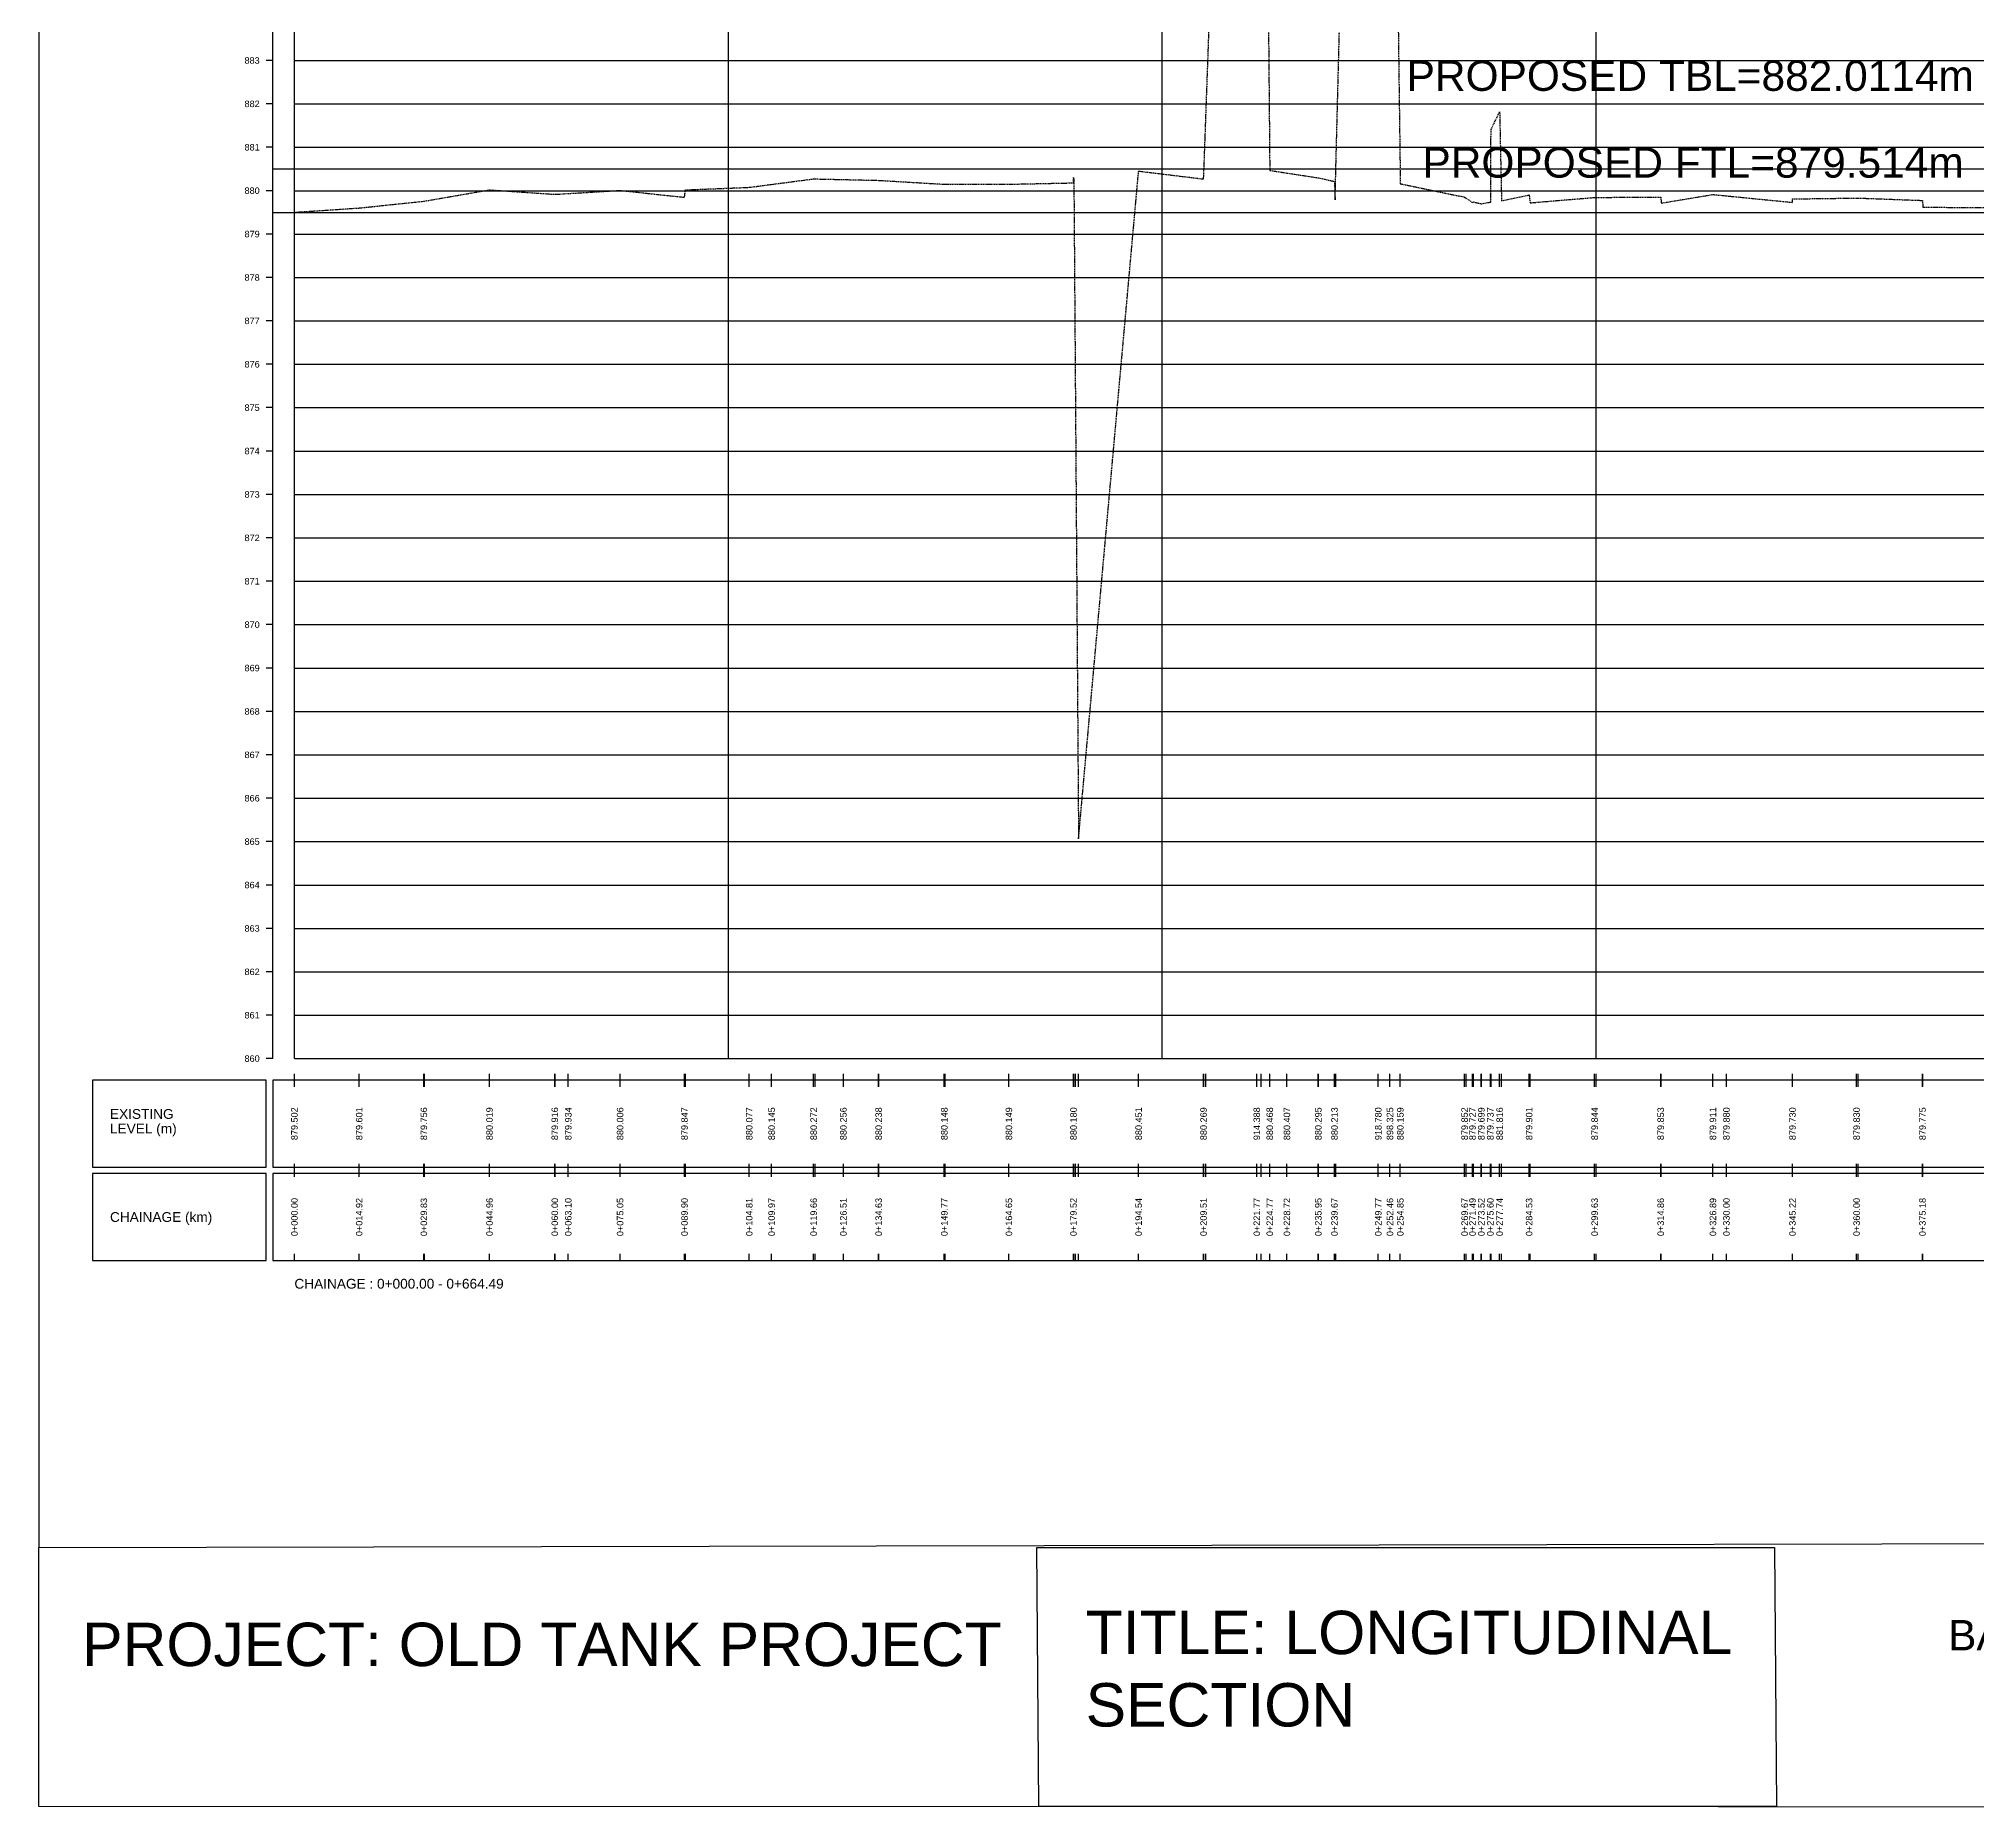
# Model space of a CAD drawing. Header units: millimetres. Extents: x 2640 to 12113, y 6003 to 13668.
# Drawn here: x 8090.2 to 8536.9, y 11377.1 to 11784.6 of the extents above; entities that cross this region are included whole.
import ezdxf
from ezdxf.enums import TextEntityAlignment as Align

# ---------------------------------------------------------------- set-up
doc = ezdxf.new("R2010")
doc.units = ezdxf.units.MM
doc.linetypes.add('HIDDEN', pattern=[0.375, 0.25, -0.125])
for name, color, linetype in [('GL', 3, 'HIDDEN'), ('GRID', 8, 'Continuous'), ('SCALE_LINE', 1, 'Continuous'), ('TitleBox', 7, 'Continuous')]:
    doc.layers.add(name, color=color, linetype=linetype)
doc.styles.get("Standard").update_dxf_attribs({"font": 'arial.ttf'})

msp = doc.modelspace()

# ---------------------------------------------------------------- linework, layer by layer
at = {"color": 1}
msp.add_line((8166.064, 11769.627), (8818.606, 11769.627), dxfattribs=at)
at = {"color": 4}
msp.add_line((8144.117, 11754.627), (8818.625, 11754.627), dxfattribs=at)
at = {"color": 6}
msp.add_line((8144.117, 11744.627), (8818.606, 11744.627), dxfattribs=at)
for points in [[(8090.206, 11436.95), (8862.477, 11438.501), (8862.477, 12183.414), (8090.206, 12181.863)], [(8090.206, 11436.95), (8862.477, 11438.501), (8864.199, 11377.129), (8090.206, 11377.29)], [(8320.206, 11436.95), (8490.206, 11436.95), (8490.683, 11377.29), (8320.683, 11377.29)]]:
    msp.add_lwpolyline(points, close=True)
at = {"layer": 'GL'}
for points in [[(8371.913, 11977.553), (8373.882, 11754.306), (8373.883, 11754.306), (8373.884, 11754.306), (8373.885, 11754.306), (8377.833, 11753.696), (8385.07, 11752.576), (8385.13, 11752.565), (8385.131, 11752.565), (8385.132, 11752.565), (8388.792, 11751.757), (8388.793, 11751.757), (8388.792, 11751.757), (8388.793, 11751.757), (8388.936, 11747.543), (8389.117, 11754.638), (8398.892, 12137.429)], [(8149.117, 11744.65), (8164.041, 11745.637), (8164.042, 11745.637), (8164.042, 11745.637), (8164.063, 11745.64), (8178.944, 11747.19), (8178.95, 11747.191), (8179.117, 11747.221), (8194.073, 11749.816), (8194.074, 11749.816), (8194.075, 11749.816), (8194.08, 11749.816), (8209.117, 11748.791), (8209.17, 11748.787), (8209.17, 11748.787), (8212.222, 11748.97), (8224.167, 11749.686), (8224.168, 11749.686), (8224.172, 11749.686), (8239.015, 11748.099), (8239.117, 11748.905), (8239.231, 11749.807), (8239.232, 11749.807), (8253.927, 11750.397), (8253.93, 11750.397), (8253.932, 11750.397), (8253.935, 11750.397), (8259.09, 11751.075), (8268.774, 11752.346), (8268.774, 11752.346), (8269.117, 11752.338), (8275.623, 11752.192), (8283.751, 11752.005), (8283.755, 11752.005), (8283.759, 11752.005), (8298.888, 11751.106), (8298.888, 11751.106), (8299.117, 11751.106), (8313.768, 11751.115), (8313.771, 11751.089), (8313.775, 11751.089), (8313.778, 11751.089), (8313.781, 11751.116), (8328.641, 11751.423), (8328.679, 11752.657), (8328.679, 11752.657), (8328.679, 11752.657), (8328.721, 11752.255), (8328.74, 11751.807), (8329.117, 11698.481), (8329.813, 11600.295), (8343.66, 11754.136), (8343.662, 11754.136), (8343.664, 11754.136), (8343.67, 11754.137), (8358.622, 11752.319), (8358.678, 11753.057), (8358.678, 11753.057), (8359.117, 11765.317), (8370.89, 12093.508)], [(8401.581, 11932.874), (8403.966, 11751.216), (8403.966, 11751.216), (8403.967, 11751.216), (8403.968, 11751.216), (8418.788, 11748.143), (8419.117, 11747.917), (8420.604, 11746.894), (8420.824, 11747.02), (8422.637, 11746.615), (8422.69, 11746.6), (8424.715, 11746.994), (8424.797, 11747.034), (8424.872, 11763.704), (8426.855, 11767.791), (8427.286, 11747.318), (8433.65, 11748.636), (8433.658, 11748.637), (8433.658, 11748.637), (8433.659, 11748.637), (8433.861, 11746.824), (8448.749, 11748.067), (8448.75, 11748.067), (8448.753, 11748.067), (8449.117, 11748.069), (8463.974, 11748.157), (8463.974, 11748.157), (8464.107, 11746.766), (8476.009, 11748.737), (8476.009, 11748.737), (8476.011, 11748.737), (8479.117, 11748.43), (8494.337, 11746.926), (8494.362, 11747.727), (8494.362, 11747.727), (8509.117, 11747.922), (8509.468, 11747.927), (8509.469, 11747.927), (8509.469, 11747.927), (8509.469, 11747.927), (8509.469, 11747.927), (8509.469, 11747.927), (8509.47, 11747.927), (8524.295, 11747.377), (8524.295, 11747.377), (8524.295, 11747.377), (8524.401, 11745.82), (8539.117, 11745.728)]]:
    msp.add_lwpolyline(points, dxfattribs=at)
at = {"layer": 'GRID'}
for p, q in [((8149.117, 11549.627), (8149.117, 12149.627)), ((8249.117, 11549.627), (8249.117, 12149.627)), ((8349.117, 11549.627), (8349.117, 12149.627)), ((8449.117, 11549.627), (8449.117, 12149.627)), ((8149.117, 11779.627), (8813.606, 11779.627)), ((8149.117, 11769.627), (8813.606, 11769.627)), ((8149.117, 11759.627), (8813.606, 11759.627)), ((8149.117, 11749.627), (8813.606, 11749.627)), ((8149.117, 11739.627), (8813.606, 11739.627)), ((8149.117, 11729.627), (8813.606, 11729.627)), ((8149.117, 11719.627), (8813.606, 11719.627)), ((8149.117, 11709.627), (8813.606, 11709.627)), ((8149.117, 11699.627), (8813.606, 11699.627)), ((8149.117, 11689.627), (8813.606, 11689.627)), ((8149.117, 11679.627), (8813.606, 11679.627)), ((8149.117, 11669.627), (8813.606, 11669.627)), ((8149.117, 11659.627), (8813.606, 11659.627)), ((8149.117, 11649.627), (8813.606, 11649.627)), ((8149.117, 11639.627), (8813.606, 11639.627)), ((8149.117, 11629.627), (8813.606, 11629.627)), ((8149.117, 11619.627), (8813.606, 11619.627)), ((8149.117, 11609.627), (8813.606, 11609.627)), ((8149.117, 11599.627), (8813.606, 11599.627)), ((8149.117, 11589.627), (8813.606, 11589.627)), ((8149.117, 11579.627), (8813.606, 11579.627)), ((8149.117, 11569.627), (8813.606, 11569.627)), ((8149.117, 11559.627), (8813.606, 11559.627)), ((8149.117, 11549.627), (8813.606, 11549.627))]:
    msp.add_line(p, q, dxfattribs=at)
at = {"layer": 'SCALE_LINE'}
for p, q in [((8144.117, 11549.627), (8144.117, 12149.627)), ((8144.117, 11779.627), (8142.617, 11779.627)), ((8144.117, 11769.627), (8142.617, 11769.627)), ((8144.117, 11759.627), (8142.617, 11759.627)), ((8144.117, 11749.627), (8142.617, 11749.627)), ((8144.117, 11739.627), (8142.617, 11739.627)), ((8144.117, 11729.627), (8142.617, 11729.627)), ((8144.117, 11719.627), (8142.617, 11719.627)), ((8144.117, 11709.627), (8142.617, 11709.627)), ((8144.117, 11699.627), (8142.617, 11699.627)), ((8144.117, 11689.627), (8142.617, 11689.627)), ((8144.117, 11679.627), (8142.617, 11679.627)), ((8144.117, 11669.627), (8142.617, 11669.627)), ((8144.117, 11659.627), (8142.617, 11659.627)), ((8144.117, 11649.627), (8142.617, 11649.627)), ((8144.117, 11639.627), (8142.617, 11639.627)), ((8144.117, 11629.627), (8142.617, 11629.627)), ((8144.117, 11619.627), (8142.617, 11619.627)), ((8144.117, 11609.627), (8142.617, 11609.627)), ((8144.117, 11599.627), (8142.617, 11599.627)), ((8144.117, 11589.627), (8142.617, 11589.627)), ((8144.117, 11579.627), (8142.617, 11579.627)), ((8144.117, 11569.627), (8142.617, 11569.627)), ((8144.117, 11559.627), (8142.617, 11559.627)), ((8144.117, 11549.627), (8142.617, 11549.627))]:
    msp.add_line(p, q, dxfattribs=at)
at = {"layer": 'TitleBox'}
for p, q in [((8149.117, 11543.127), (8149.117, 11546.127)), ((8164.041, 11543.127), (8164.041, 11546.127)), ((8164.042, 11543.127), (8164.042, 11546.127)), ((8164.042, 11543.127), (8164.042, 11546.127)), ((8164.063, 11543.127), (8164.063, 11546.127)), ((8178.944, 11543.127), (8178.944, 11546.127)), ((8178.95, 11543.127), (8178.95, 11546.127)), ((8179.117, 11543.127), (8179.117, 11546.127)), ((8194.073, 11543.127), (8194.073, 11546.127)), ((8194.074, 11543.127), (8194.074, 11546.127)), ((8194.075, 11543.127), (8194.075, 11546.127)), ((8194.08, 11543.127), (8194.08, 11546.127)), ((8209.117, 11543.127), (8209.117, 11546.127)), ((8209.17, 11543.127), (8209.17, 11546.127)), ((8209.17, 11543.127), (8209.17, 11546.127)), ((8212.222, 11543.127), (8212.222, 11546.127)), ((8224.167, 11543.127), (8224.167, 11546.127)), ((8224.168, 11543.127), (8224.168, 11546.127)), ((8224.172, 11543.127), (8224.172, 11546.127)), ((8239.015, 11543.127), (8239.015, 11546.127)), ((8239.117, 11543.127), (8239.117, 11546.127)), ((8239.231, 11543.127), (8239.231, 11546.127)), ((8239.232, 11543.127), (8239.232, 11546.127)), ((8253.927, 11543.127), (8253.927, 11546.127)), ((8253.93, 11543.127), (8253.93, 11546.127)), ((8253.932, 11543.127), (8253.932, 11546.127)), ((8253.935, 11543.127), (8253.935, 11546.127)), ((8259.09, 11543.127), (8259.09, 11546.127)), ((8268.774, 11543.127), (8268.774, 11546.127)), ((8268.774, 11543.127), (8268.774, 11546.127)), ((8269.117, 11543.127), (8269.117, 11546.127)), ((8275.623, 11543.127), (8275.623, 11546.127)), ((8283.751, 11543.127), (8283.751, 11546.127)), ((8283.755, 11543.127), (8283.755, 11546.127)), ((8283.759, 11543.127), (8283.759, 11546.127)), ((8298.888, 11543.127), (8298.888, 11546.127)), ((8298.888, 11543.127), (8298.888, 11546.127)), ((8299.117, 11543.127), (8299.117, 11546.127)), ((8313.768, 11543.127), (8313.768, 11546.127)), ((8313.771, 11543.127), (8313.771, 11546.127)), ((8313.775, 11543.127), (8313.775, 11546.127)), ((8313.778, 11543.127), (8313.778, 11546.127)), ((8313.781, 11543.127), (8313.781, 11546.127)), ((8328.641, 11543.127), (8328.641, 11546.127)), ((8328.679, 11543.127), (8328.679, 11546.127)), ((8328.679, 11543.127), (8328.679, 11546.127)), ((8328.679, 11543.127), (8328.679, 11546.127)), ((8328.721, 11543.127), (8328.721, 11546.127)), ((8328.74, 11543.127), (8328.74, 11546.127)), ((8329.117, 11543.127), (8329.117, 11546.127)), ((8329.813, 11543.127), (8329.813, 11546.127)), ((8343.66, 11543.127), (8343.66, 11546.127)), ((8343.662, 11543.127), (8343.662, 11546.127)), ((8343.664, 11543.127), (8343.664, 11546.127)), ((8343.67, 11543.127), (8343.67, 11546.127)), ((8358.622, 11543.127), (8358.622, 11546.127)), ((8358.678, 11543.127), (8358.678, 11546.127)), ((8358.678, 11543.127), (8358.678, 11546.127)), ((8359.117, 11543.127), (8359.117, 11546.127)), ((8370.89, 11543.127), (8370.89, 11546.127)), ((8370.89, 11543.127), (8370.89, 11546.127)), ((8370.89, 11543.127), (8370.89, 11546.127)), ((8370.89, 11543.127), (8370.89, 11546.127)), ((8370.9, 11543.127), (8370.9, 11546.127)), ((8371.913, 11543.127), (8371.913, 11546.127)), ((8373.882, 11543.127), (8373.882, 11546.127)), ((8373.883, 11543.127), (8373.883, 11546.127)), ((8373.884, 11543.127), (8373.884, 11546.127)), ((8373.885, 11543.127), (8373.885, 11546.127)), ((8377.833, 11543.127), (8377.833, 11546.127)), ((8385.07, 11543.127), (8385.07, 11546.127)), ((8385.13, 11543.127), (8385.13, 11546.127)), ((8385.131, 11543.127), (8385.131, 11546.127)), ((8385.132, 11543.127), (8385.132, 11546.127)), ((8388.792, 11543.127), (8388.792, 11546.127)), ((8388.792, 11543.127), (8388.792, 11546.127)), ((8388.793, 11543.127), (8388.793, 11546.127)), ((8388.793, 11543.127), (8388.793, 11546.127)), ((8388.936, 11543.127), (8388.936, 11546.127)), ((8389.117, 11543.127), (8389.117, 11546.127)), ((8398.892, 11543.127), (8398.892, 11546.127)), ((8398.893, 11543.127), (8398.893, 11546.127)), ((8398.894, 11543.127), (8398.894, 11546.127)), ((8398.894, 11543.127), (8398.894, 11546.127)), ((8398.894, 11543.127), (8398.894, 11546.127)), ((8401.581, 11543.127), (8401.581, 11546.127)), ((8403.966, 11543.127), (8403.966, 11546.127)), ((8403.966, 11543.127), (8403.966, 11546.127)), ((8403.967, 11543.127), (8403.967, 11546.127)), ((8403.968, 11543.127), (8403.968, 11546.127)), ((8418.788, 11543.127), (8418.788, 11546.127)), ((8419.117, 11543.127), (8419.117, 11546.127)), ((8420.604, 11543.127), (8420.604, 11546.127)), ((8420.824, 11543.127), (8420.824, 11546.127)), ((8422.637, 11543.127), (8422.637, 11546.127)), ((8422.69, 11543.127), (8422.69, 11546.127)), ((8424.715, 11543.127), (8424.715, 11546.127)), ((8424.797, 11543.127), (8424.797, 11546.127)), ((8424.872, 11543.127), (8424.872, 11546.127)), ((8426.855, 11543.127), (8426.855, 11546.127)), ((8427.286, 11543.127), (8427.286, 11546.127)), ((8433.65, 11543.127), (8433.65, 11546.127)), ((8433.658, 11543.127), (8433.658, 11546.127)), ((8433.658, 11543.127), (8433.658, 11546.127)), ((8433.659, 11543.127), (8433.659, 11546.127)), ((8433.861, 11543.127), (8433.861, 11546.127)), ((8448.749, 11543.127), (8448.749, 11546.127)), ((8448.75, 11543.127), (8448.75, 11546.127)), ((8448.753, 11543.127), (8448.753, 11546.127)), ((8449.117, 11543.127), (8449.117, 11546.127)), ((8463.974, 11543.127), (8463.974, 11546.127)), ((8463.974, 11543.127), (8463.974, 11546.127)), ((8464.107, 11543.127), (8464.107, 11546.127)), ((8476.009, 11543.127), (8476.009, 11546.127)), ((8476.009, 11543.127), (8476.009, 11546.127)), ((8476.011, 11543.127), (8476.011, 11546.127)), ((8479.117, 11543.127), (8479.117, 11546.127)), ((8494.337, 11543.127), (8494.337, 11546.127)), ((8494.362, 11543.127), (8494.362, 11546.127)), ((8494.362, 11543.127), (8494.362, 11546.127)), ((8509.117, 11543.127), (8509.117, 11546.127)), ((8509.468, 11543.127), (8509.468, 11546.127)), ((8509.469, 11543.127), (8509.469, 11546.127)), ((8509.469, 11543.127), (8509.469, 11546.127)), ((8509.469, 11543.127), (8509.469, 11546.127)), ((8509.469, 11543.127), (8509.469, 11546.127)), ((8509.469, 11543.127), (8509.469, 11546.127)), ((8509.47, 11543.127), (8509.47, 11546.127)), ((8524.295, 11543.127), (8524.295, 11546.127)), ((8524.295, 11543.127), (8524.295, 11546.127)), ((8524.295, 11543.127), (8524.295, 11546.127)), ((8524.401, 11543.127), (8524.401, 11546.127)), ((8149.117, 11522.377), (8149.117, 11525.377)), ((8164.041, 11522.377), (8164.041, 11525.377)), ((8164.042, 11522.377), (8164.042, 11525.377)), ((8164.042, 11522.377), (8164.042, 11525.377)), ((8164.063, 11522.377), (8164.063, 11525.377)), ((8178.944, 11522.377), (8178.944, 11525.377)), ((8178.95, 11522.377), (8178.95, 11525.377)), ((8179.117, 11522.377), (8179.117, 11525.377)), ((8194.073, 11522.377), (8194.073, 11525.377)), ((8194.074, 11522.377), (8194.074, 11525.377)), ((8194.075, 11522.377), (8194.075, 11525.377)), ((8194.08, 11522.377), (8194.08, 11525.377)), ((8209.117, 11522.377), (8209.117, 11525.377)), ((8209.17, 11522.377), (8209.17, 11525.377)), ((8209.17, 11522.377), (8209.17, 11525.377)), ((8212.222, 11522.377), (8212.222, 11525.377)), ((8224.167, 11522.377), (8224.167, 11525.377)), ((8224.168, 11522.377), (8224.168, 11525.377)), ((8224.172, 11522.377), (8224.172, 11525.377)), ((8239.015, 11522.377), (8239.015, 11525.377)), ((8239.117, 11522.377), (8239.117, 11525.377)), ((8239.231, 11522.377), (8239.231, 11525.377)), ((8239.232, 11522.377), (8239.232, 11525.377)), ((8253.927, 11522.377), (8253.927, 11525.377)), ((8253.93, 11522.377), (8253.93, 11525.377)), ((8253.932, 11522.377), (8253.932, 11525.377)), ((8253.935, 11522.377), (8253.935, 11525.377)), ((8259.09, 11522.377), (8259.09, 11525.377)), ((8268.774, 11522.377), (8268.774, 11525.377)), ((8268.774, 11522.377), (8268.774, 11525.377)), ((8269.117, 11522.377), (8269.117, 11525.377)), ((8275.623, 11522.377), (8275.623, 11525.377)), ((8283.751, 11522.377), (8283.751, 11525.377)), ((8283.755, 11522.377), (8283.755, 11525.377)), ((8283.759, 11522.377), (8283.759, 11525.377)), ((8298.888, 11522.377), (8298.888, 11525.377)), ((8298.888, 11522.377), (8298.888, 11525.377)), ((8299.117, 11522.377), (8299.117, 11525.377)), ((8313.768, 11522.377), (8313.768, 11525.377)), ((8313.771, 11522.377), (8313.771, 11525.377)), ((8313.775, 11522.377), (8313.775, 11525.377)), ((8313.778, 11522.377), (8313.778, 11525.377)), ((8313.781, 11522.377), (8313.781, 11525.377)), ((8328.641, 11522.377), (8328.641, 11525.377)), ((8328.679, 11522.377), (8328.679, 11525.377)), ((8328.679, 11522.377), (8328.679, 11525.377)), ((8328.679, 11522.377), (8328.679, 11525.377)), ((8328.721, 11522.377), (8328.721, 11525.377)), ((8328.74, 11522.377), (8328.74, 11525.377)), ((8329.117, 11522.377), (8329.117, 11525.377)), ((8329.813, 11522.377), (8329.813, 11525.377)), ((8343.66, 11522.377), (8343.66, 11525.377)), ((8343.662, 11522.377), (8343.662, 11525.377)), ((8343.664, 11522.377), (8343.664, 11525.377)), ((8343.67, 11522.377), (8343.67, 11525.377)), ((8358.622, 11522.377), (8358.622, 11525.377)), ((8358.678, 11522.377), (8358.678, 11525.377)), ((8358.678, 11522.377), (8358.678, 11525.377)), ((8359.117, 11522.377), (8359.117, 11525.377)), ((8370.89, 11522.377), (8370.89, 11525.377)), ((8370.89, 11522.377), (8370.89, 11525.377)), ((8370.89, 11522.377), (8370.89, 11525.377)), ((8370.89, 11522.377), (8370.89, 11525.377)), ((8370.9, 11522.377), (8370.9, 11525.377)), ((8371.913, 11522.377), (8371.913, 11525.377)), ((8373.882, 11522.377), (8373.882, 11525.377)), ((8373.883, 11522.377), (8373.883, 11525.377)), ((8373.884, 11522.377), (8373.884, 11525.377)), ((8373.885, 11522.377), (8373.885, 11525.377)), ((8377.833, 11522.377), (8377.833, 11525.377)), ((8385.07, 11522.377), (8385.07, 11525.377)), ((8385.13, 11522.377), (8385.13, 11525.377)), ((8385.131, 11522.377), (8385.131, 11525.377)), ((8385.132, 11522.377), (8385.132, 11525.377)), ((8388.792, 11522.377), (8388.792, 11525.377)), ((8388.792, 11522.377), (8388.792, 11525.377)), ((8388.793, 11522.377), (8388.793, 11525.377)), ((8388.793, 11522.377), (8388.793, 11525.377)), ((8388.936, 11522.377), (8388.936, 11525.377)), ((8389.117, 11522.377), (8389.117, 11525.377)), ((8398.892, 11522.377), (8398.892, 11525.377)), ((8398.893, 11522.377), (8398.893, 11525.377)), ((8398.894, 11522.377), (8398.894, 11525.377)), ((8398.894, 11522.377), (8398.894, 11525.377)), ((8398.894, 11522.377), (8398.894, 11525.377)), ((8401.581, 11522.377), (8401.581, 11525.377)), ((8403.966, 11522.377), (8403.966, 11525.377)), ((8403.966, 11522.377), (8403.966, 11525.377)), ((8403.967, 11522.377), (8403.967, 11525.377)), ((8403.968, 11522.377), (8403.968, 11525.377)), ((8418.788, 11522.377), (8418.788, 11525.377)), ((8419.117, 11522.377), (8419.117, 11525.377)), ((8420.604, 11522.377), (8420.604, 11525.377)), ((8420.824, 11522.377), (8420.824, 11525.377)), ((8422.637, 11522.377), (8422.637, 11525.377)), ((8422.69, 11522.377), (8422.69, 11525.377)), ((8424.715, 11522.377), (8424.715, 11525.377)), ((8424.797, 11522.377), (8424.797, 11525.377)), ((8424.872, 11522.377), (8424.872, 11525.377)), ((8426.855, 11522.377), (8426.855, 11525.377)), ((8427.286, 11522.377), (8427.286, 11525.377)), ((8433.65, 11522.377), (8433.65, 11525.377)), ((8433.658, 11522.377), (8433.658, 11525.377)), ((8433.658, 11522.377), (8433.658, 11525.377)), ((8433.659, 11522.377), (8433.659, 11525.377)), ((8433.861, 11522.377), (8433.861, 11525.377)), ((8448.749, 11522.377), (8448.749, 11525.377)), ((8448.75, 11522.377), (8448.75, 11525.377)), ((8448.753, 11522.377), (8448.753, 11525.377)), ((8449.117, 11522.377), (8449.117, 11525.377)), ((8463.974, 11522.377), (8463.974, 11525.377)), ((8463.974, 11522.377), (8463.974, 11525.377)), ((8464.107, 11522.377), (8464.107, 11525.377)), ((8476.009, 11522.377), (8476.009, 11525.377)), ((8476.009, 11522.377), (8476.009, 11525.377)), ((8476.011, 11522.377), (8476.011, 11525.377)), ((8479.117, 11522.377), (8479.117, 11525.377)), ((8494.337, 11522.377), (8494.337, 11525.377)), ((8494.362, 11522.377), (8494.362, 11525.377)), ((8494.362, 11522.377), (8494.362, 11525.377)), ((8509.117, 11522.377), (8509.117, 11525.377)), ((8509.468, 11522.377), (8509.468, 11525.377)), ((8509.469, 11522.377), (8509.469, 11525.377)), ((8509.469, 11522.377), (8509.469, 11525.377)), ((8509.469, 11522.377), (8509.469, 11525.377)), ((8509.469, 11522.377), (8509.469, 11525.377)), ((8509.469, 11522.377), (8509.469, 11525.377)), ((8509.47, 11522.377), (8509.47, 11525.377)), ((8524.295, 11522.377), (8524.295, 11525.377)), ((8524.295, 11522.377), (8524.295, 11525.377)), ((8524.295, 11522.377), (8524.295, 11525.377)), ((8524.401, 11522.377), (8524.401, 11525.377)), ((8149.117, 11503.127), (8149.117, 11504.627)), ((8164.041, 11503.127), (8164.041, 11504.627)), ((8164.042, 11503.127), (8164.042, 11504.627)), ((8164.042, 11503.127), (8164.042, 11504.627)), ((8164.063, 11503.127), (8164.063, 11504.627)), ((8178.944, 11503.127), (8178.944, 11504.627)), ((8178.95, 11503.127), (8178.95, 11504.627)), ((8179.117, 11503.127), (8179.117, 11504.627)), ((8194.073, 11503.127), (8194.073, 11504.627)), ((8194.074, 11503.127), (8194.074, 11504.627)), ((8194.075, 11503.127), (8194.075, 11504.627)), ((8194.08, 11503.127), (8194.08, 11504.627)), ((8209.117, 11503.127), (8209.117, 11504.627)), ((8209.17, 11503.127), (8209.17, 11504.627)), ((8209.17, 11503.127), (8209.17, 11504.627)), ((8212.222, 11503.127), (8212.222, 11504.627)), ((8224.167, 11503.127), (8224.167, 11504.627)), ((8224.168, 11503.127), (8224.168, 11504.627)), ((8224.172, 11503.127), (8224.172, 11504.627)), ((8239.015, 11503.127), (8239.015, 11504.627)), ((8239.117, 11503.127), (8239.117, 11504.627)), ((8239.231, 11503.127), (8239.231, 11504.627)), ((8239.232, 11503.127), (8239.232, 11504.627)), ((8253.927, 11503.127), (8253.927, 11504.627)), ((8253.93, 11503.127), (8253.93, 11504.627)), ((8253.932, 11503.127), (8253.932, 11504.627)), ((8253.935, 11503.127), (8253.935, 11504.627)), ((8259.09, 11503.127), (8259.09, 11504.627)), ((8268.774, 11503.127), (8268.774, 11504.627)), ((8268.774, 11503.127), (8268.774, 11504.627)), ((8269.117, 11503.127), (8269.117, 11504.627)), ((8275.623, 11503.127), (8275.623, 11504.627)), ((8283.751, 11503.127), (8283.751, 11504.627)), ((8283.755, 11503.127), (8283.755, 11504.627)), ((8283.759, 11503.127), (8283.759, 11504.627)), ((8298.888, 11503.127), (8298.888, 11504.627)), ((8298.888, 11503.127), (8298.888, 11504.627)), ((8299.117, 11503.127), (8299.117, 11504.627)), ((8313.768, 11503.127), (8313.768, 11504.627)), ((8313.771, 11503.127), (8313.771, 11504.627)), ((8313.775, 11503.127), (8313.775, 11504.627)), ((8313.778, 11503.127), (8313.778, 11504.627)), ((8313.781, 11503.127), (8313.781, 11504.627)), ((8328.641, 11503.127), (8328.641, 11504.627)), ((8328.679, 11503.127), (8328.679, 11504.627)), ((8328.679, 11503.127), (8328.679, 11504.627)), ((8328.679, 11503.127), (8328.679, 11504.627)), ((8328.721, 11503.127), (8328.721, 11504.627)), ((8328.74, 11503.127), (8328.74, 11504.627)), ((8329.117, 11503.127), (8329.117, 11504.627)), ((8329.813, 11503.127), (8329.813, 11504.627)), ((8343.66, 11503.127), (8343.66, 11504.627)), ((8343.662, 11503.127), (8343.662, 11504.627)), ((8343.664, 11503.127), (8343.664, 11504.627)), ((8343.67, 11503.127), (8343.67, 11504.627)), ((8358.622, 11503.127), (8358.622, 11504.627)), ((8358.678, 11503.127), (8358.678, 11504.627)), ((8358.678, 11503.127), (8358.678, 11504.627)), ((8359.117, 11503.127), (8359.117, 11504.627)), ((8370.89, 11503.127), (8370.89, 11504.627)), ((8370.89, 11503.127), (8370.89, 11504.627)), ((8370.89, 11503.127), (8370.89, 11504.627)), ((8370.89, 11503.127), (8370.89, 11504.627)), ((8370.9, 11503.127), (8370.9, 11504.627)), ((8371.913, 11503.127), (8371.913, 11504.627)), ((8373.882, 11503.127), (8373.882, 11504.627)), ((8373.883, 11503.127), (8373.883, 11504.627)), ((8373.884, 11503.127), (8373.884, 11504.627)), ((8373.885, 11503.127), (8373.885, 11504.627)), ((8377.833, 11503.127), (8377.833, 11504.627)), ((8385.07, 11503.127), (8385.07, 11504.627)), ((8385.13, 11503.127), (8385.13, 11504.627)), ((8385.131, 11503.127), (8385.131, 11504.627)), ((8385.132, 11503.127), (8385.132, 11504.627)), ((8388.792, 11503.127), (8388.792, 11504.627)), ((8388.792, 11503.127), (8388.792, 11504.627)), ((8388.793, 11503.127), (8388.793, 11504.627)), ((8388.793, 11503.127), (8388.793, 11504.627)), ((8388.936, 11503.127), (8388.936, 11504.627)), ((8389.117, 11503.127), (8389.117, 11504.627)), ((8398.892, 11503.127), (8398.892, 11504.627)), ((8398.893, 11503.127), (8398.893, 11504.627)), ((8398.894, 11503.127), (8398.894, 11504.627)), ((8398.894, 11503.127), (8398.894, 11504.627)), ((8398.894, 11503.127), (8398.894, 11504.627)), ((8401.581, 11503.127), (8401.581, 11504.627)), ((8403.966, 11503.127), (8403.966, 11504.627)), ((8403.966, 11503.127), (8403.966, 11504.627)), ((8403.967, 11503.127), (8403.967, 11504.627)), ((8403.968, 11503.127), (8403.968, 11504.627)), ((8418.788, 11503.127), (8418.788, 11504.627)), ((8419.117, 11503.127), (8419.117, 11504.627)), ((8420.604, 11503.127), (8420.604, 11504.627)), ((8420.824, 11503.127), (8420.824, 11504.627)), ((8422.637, 11503.127), (8422.637, 11504.627)), ((8422.69, 11503.127), (8422.69, 11504.627)), ((8424.715, 11503.127), (8424.715, 11504.627)), ((8424.797, 11503.127), (8424.797, 11504.627)), ((8424.872, 11503.127), (8424.872, 11504.627)), ((8426.855, 11503.127), (8426.855, 11504.627)), ((8427.286, 11503.127), (8427.286, 11504.627)), ((8433.65, 11503.127), (8433.65, 11504.627)), ((8433.658, 11503.127), (8433.658, 11504.627)), ((8433.658, 11503.127), (8433.658, 11504.627)), ((8433.659, 11503.127), (8433.659, 11504.627)), ((8433.861, 11503.127), (8433.861, 11504.627)), ((8448.749, 11503.127), (8448.749, 11504.627)), ((8448.75, 11503.127), (8448.75, 11504.627)), ((8448.753, 11503.127), (8448.753, 11504.627)), ((8449.117, 11503.127), (8449.117, 11504.627)), ((8463.974, 11503.127), (8463.974, 11504.627)), ((8463.974, 11503.127), (8463.974, 11504.627)), ((8464.107, 11503.127), (8464.107, 11504.627)), ((8476.009, 11503.127), (8476.009, 11504.627)), ((8476.009, 11503.127), (8476.009, 11504.627)), ((8476.011, 11503.127), (8476.011, 11504.627)), ((8479.117, 11503.127), (8479.117, 11504.627)), ((8494.337, 11503.127), (8494.337, 11504.627)), ((8494.362, 11503.127), (8494.362, 11504.627)), ((8494.362, 11503.127), (8494.362, 11504.627)), ((8509.117, 11503.127), (8509.117, 11504.627)), ((8509.468, 11503.127), (8509.468, 11504.627)), ((8509.469, 11503.127), (8509.469, 11504.627)), ((8509.469, 11503.127), (8509.469, 11504.627)), ((8509.469, 11503.127), (8509.469, 11504.627)), ((8509.469, 11503.127), (8509.469, 11504.627)), ((8509.469, 11503.127), (8509.469, 11504.627)), ((8509.47, 11503.127), (8509.47, 11504.627)), ((8524.295, 11503.127), (8524.295, 11504.627)), ((8524.295, 11503.127), (8524.295, 11504.627)), ((8524.295, 11503.127), (8524.295, 11504.627)), ((8524.401, 11503.127), (8524.401, 11504.627))]:
    msp.add_line(p, q, dxfattribs=at)
for points in [[(8102.617, 11544.627), (8102.617, 11524.627), (8142.617, 11524.627), (8142.617, 11544.627)], [(8144.117, 11544.627), (8144.117, 11524.627), (8818.606, 11524.627), (8818.606, 11544.627)], [(8102.617, 11523.127), (8102.617, 11503.127), (8142.617, 11503.127), (8142.617, 11523.127)], [(8144.117, 11523.127), (8144.117, 11503.127), (8818.606, 11503.127), (8818.606, 11523.127)]]:
    msp.add_lwpolyline(points, close=True, dxfattribs=at)

# ---------------------------------------------------------------- texts
for s, p in [('883', (8141.117, 11779.627)), ('882', (8141.117, 11769.627)), ('881', (8141.117, 11759.627)), ('880', (8141.117, 11749.627)), ('879', (8141.117, 11739.627)), ('878', (8141.117, 11729.627)), ('877', (8141.117, 11719.627)), ('876', (8141.117, 11709.627)), ('875', (8141.117, 11699.627)), ('874', (8141.117, 11689.627)), ('873', (8141.117, 11679.627)), ('872', (8141.117, 11669.627)), ('871', (8141.117, 11659.627)), ('870', (8141.117, 11649.627)), ('869', (8141.117, 11639.627)), ('868', (8141.117, 11629.627)), ('867', (8141.117, 11619.627)), ('866', (8141.117, 11609.627)), ('865', (8141.117, 11599.627)), ('864', (8141.117, 11589.627)), ('863', (8141.117, 11579.627)), ('862', (8141.117, 11569.627)), ('861', (8141.117, 11559.627)), ('860', (8141.117, 11549.627))]:
    msp.add_text(s, height=1.5).set_placement(p, align=Align.MIDDLE_RIGHT)
at = {"color": 1, "insert": (8536.129, 11779.627), "char_height": 7, "attachment_point": 3}
msp.add_mtext_dynamic_manual_height_columns('PROPOSED TBL=882.0114m', width=137.55926, gutter_width=20, heights=[0], dxfattribs=at)
at = {"color": 6, "insert": (8533.793, 11759.627), "char_height": 7, "attachment_point": 3}
msp.add_mtext_dynamic_manual_height_columns('PROPOSED FTL=879.514m', width=183.1344, gutter_width=20, heights=[0], dxfattribs=at)
at = {"attachment_point": 1}
for s, insert, char_height in [('TITLE: LONGITUDINAL\\PSECTION', (8331.464, 11422.4), 10), ('PROJECT: OLD TANK PROJECT', (8100.206, 11419.651), 10), ('BATCH : B31', (8530.206, 11420.272), 7)]:
    msp.add_mtext_dynamic_manual_height_columns(s, width=240, gutter_width=500, heights=[0], dxfattribs=dict(at, insert=insert, char_height=char_height))
at = {"layer": 'TitleBox'}
for s, p in [('EXISTING', (8106.617, 11536.877)), ('LEVEL (m)', (8106.617, 11533.502)), ('CHAINAGE (km)', (8106.617, 11513.127))]:
    msp.add_text(s, height=2.25, dxfattribs=at).set_placement(p, align=Align.MIDDLE_LEFT)
for s, p in [('879.502', (8149.117, 11534.627)), ('879.601', (8164.041, 11534.627)), ('879.756', (8178.944, 11534.627)), ('880.019', (8194.073, 11534.627)), ('879.916', (8209.117, 11534.627)), ('879.934', (8212.222, 11534.627)), ('880.006', (8224.167, 11534.627)), ('879.847', (8239.015, 11534.627)), ('880.077', (8253.927, 11534.627)), ('880.145', (8259.09, 11534.627)), ('880.272', (8268.774, 11534.627)), ('880.256', (8275.623, 11534.627)), ('880.238', (8283.751, 11534.627)), ('880.148', (8298.888, 11534.627)), ('880.149', (8313.768, 11534.627)), ('880.180', (8328.641, 11534.627)), ('880.451', (8343.66, 11534.627)), ('880.269', (8358.622, 11534.627)), ('914.388', (8370.89, 11534.627)), ('880.468', (8373.882, 11534.627)), ('880.407', (8377.833, 11534.627)), ('880.295', (8385.07, 11534.627)), ('880.213', (8388.792, 11534.627)), ('918.780', (8398.892, 11534.627)), ('898.325', (8401.581, 11534.627)), ('880.159', (8403.966, 11534.627)), ('879.852', (8418.788, 11534.627)), ('879.727', (8420.604, 11534.627)), ('879.699', (8422.637, 11534.627)), ('879.737', (8424.715, 11534.627)), ('881.816', (8426.855, 11534.627)), ('879.901', (8433.65, 11534.627)), ('879.844', (8448.749, 11534.627)), ('879.853', (8463.974, 11534.627)), ('879.911', (8476.009, 11534.627)), ('879.880', (8479.117, 11534.627)), ('879.730', (8494.337, 11534.627)), ('879.830', (8509.117, 11534.627)), ('879.775', (8524.295, 11534.627)), ('0+000.00', (8149.117, 11513.127)), ('0+014.92', (8164.041, 11513.127)), ('0+029.83', (8178.944, 11513.127)), ('0+044.96', (8194.073, 11513.127)), ('0+060.00', (8209.117, 11513.127)), ('0+063.10', (8212.222, 11513.127)), ('0+075.05', (8224.167, 11513.127)), ('0+089.90', (8239.015, 11513.127)), ('0+104.81', (8253.927, 11513.127)), ('0+109.97', (8259.09, 11513.127)), ('0+119.66', (8268.774, 11513.127)), ('0+126.51', (8275.623, 11513.127)), ('0+134.63', (8283.751, 11513.127)), ('0+149.77', (8298.888, 11513.127)), ('0+164.65', (8313.768, 11513.127)), ('0+179.52', (8328.641, 11513.127)), ('0+194.54', (8343.66, 11513.127)), ('0+209.51', (8358.622, 11513.127)), ('0+221.77', (8370.89, 11513.127)), ('0+224.77', (8373.882, 11513.127)), ('0+228.72', (8377.833, 11513.127)), ('0+235.95', (8385.07, 11513.127)), ('0+239.67', (8388.792, 11513.127)), ('0+249.77', (8398.892, 11513.127)), ('0+252.46', (8401.581, 11513.127)), ('0+254.85', (8403.966, 11513.127)), ('0+269.67', (8418.788, 11513.127)), ('0+271.49', (8420.604, 11513.127)), ('0+273.52', (8422.637, 11513.127)), ('0+275.60', (8424.715, 11513.127)), ('0+277.74', (8426.855, 11513.127)), ('0+284.53', (8433.65, 11513.127)), ('0+299.63', (8448.749, 11513.127)), ('0+314.86', (8463.974, 11513.127)), ('0+326.89', (8476.009, 11513.127)), ('0+330.00', (8479.117, 11513.127)), ('0+345.22', (8494.337, 11513.127)), ('0+360.00', (8509.117, 11513.127)), ('0+375.18', (8524.295, 11513.127))]:
    msp.add_text(s, height=1.5, rotation=90, dxfattribs=at).set_placement(p, align=Align.MIDDLE_CENTER)
msp.add_text('CHAINAGE : 0+000.00 - 0+664.49', height=2.25, dxfattribs=at).set_placement((8149.117, 11496.627))

doc.saveas('drawing.dxf')
